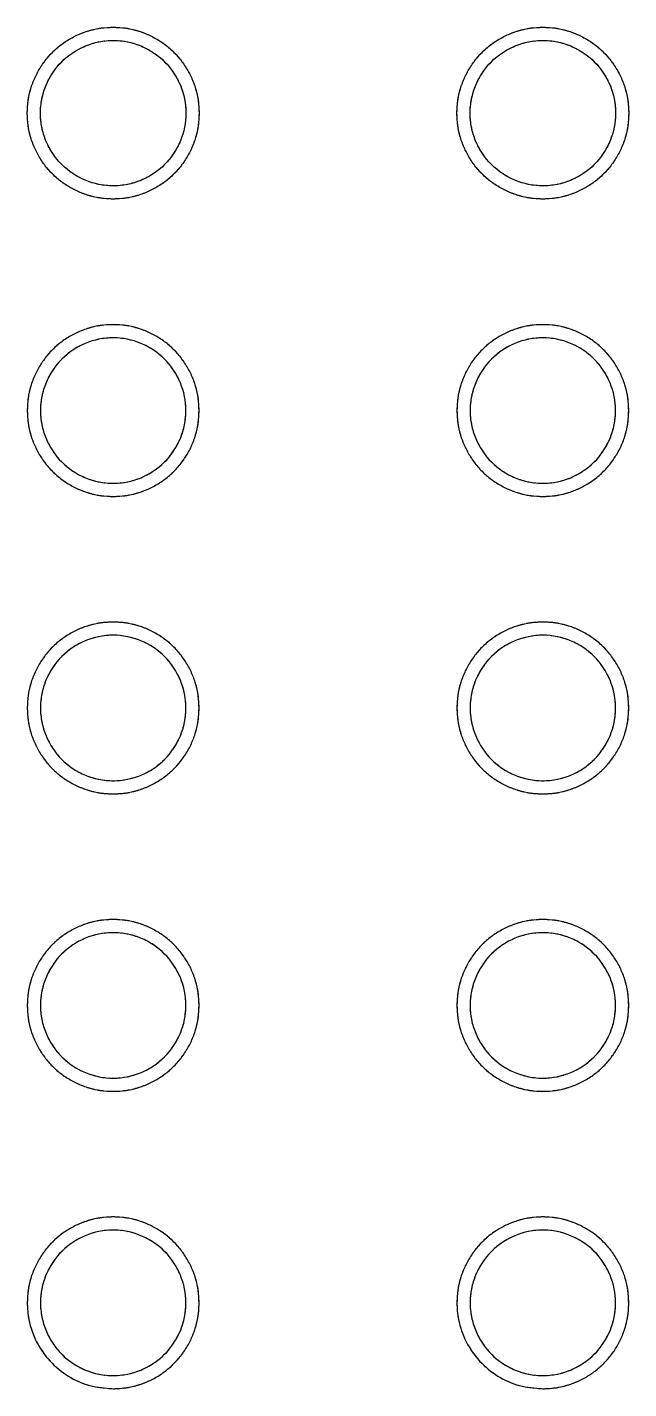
# Model space of a CAD drawing. Header units: millimetres. Extents: x 18456 to 179493, y -203649 to 469211.
# Drawn here: x 116541.9 to 116632.9, y 124241 to 124447 of the extents above; entities that cross this region are included whole.
import ezdxf

# ---------------------------------------------------------------- set-up
doc = ezdxf.new("R2010")
doc.units = ezdxf.units.MM
doc.linetypes.add('X-평면도(기본형)$0$HIDDENX2', pattern=[0.75, 0.5, -0.25])
doc.layers.add('X-평면도(기본형)$0$FUR', color=6, linetype='Continuous', true_color=0xff00ff)
doc.layers.add('X-평면도(기본형)$0$KITC', color=6, linetype='Continuous', true_color=0xff00ff)

# ---------------------------------------------------------------- blocks, each defined once
blk = doc.blocks.new('X-평면도(기본형)$0$SB1703 1500')
at = {"layer": 'X-평면도(기본형)$0$FUR', "color": 8, "linetype": 'X-평면도(기본형)$0$HIDDENX2', "ltscale": 2, "true_color": 0x808080}
for points, knots in [([(569.7, 458), (569.07, 457.98), (567.83, 457.93), (566.02, 457.51), (564.28, 456.87), (562.65, 455.98), (561.16, 454.87), (559.84, 453.54), (558.72, 452.05), (557.83, 450.42), (557.19, 448.68), (556.77, 446.87), (556.72, 445.63), (556.7, 445)], [0, 0, 0, 0, 0.091498, 0.182197, 0.272574, 0.363061, 0.454106, 0.545887, 0.636932, 0.727416, 0.817791, 0.908492, 1, 1, 1, 1]), ([(582.7, 445), (582.67, 445.63), (582.62, 446.87), (582.21, 448.68), (581.56, 450.42), (580.67, 452.05), (579.56, 453.54), (578.24, 454.87), (576.74, 455.98), (575.11, 456.87), (573.38, 457.51), (571.56, 457.93), (570.32, 457.98), (569.7, 458)], [0, 0, 0, 0, 0.091518, 0.182224, 0.272599, 0.36308, 0.454119, 0.545896, 0.636936, 0.727419, 0.817793, 0.908495, 1, 1, 1, 1]), ([(634.7, 458), (634.07, 457.98), (632.83, 457.93), (631.02, 457.51), (629.28, 456.87), (627.65, 455.98), (626.16, 454.87), (624.84, 453.54), (623.72, 452.05), (622.83, 450.42), (622.19, 448.68), (621.77, 446.87), (621.72, 445.63), (621.7, 445)], [0, 0, 0, 0, 0.091502, 0.182206, 0.272587, 0.363077, 0.454126, 0.545909, 0.636953, 0.727435, 0.817805, 0.9085, 1, 1, 1, 1]), ([(647.7, 445), (647.67, 445.63), (647.62, 446.87), (647.21, 448.68), (646.56, 450.42), (645.67, 452.05), (644.56, 453.54), (643.24, 454.87), (641.74, 455.98), (640.11, 456.87), (638.38, 457.51), (636.56, 457.93), (635.32, 457.98), (634.7, 458)], [0, 0, 0, 0, 0.091516, 0.182217, 0.272587, 0.363063, 0.454096, 0.545867, 0.636906, 0.72739, 0.81777, 0.908481, 1, 1, 1, 1]), ([(580.7, 445), (580.7, 445.72), (580.55, 447.17), (580.13, 448.55), (579.31, 450.54), (578.49, 451.77), (576.47, 453.79), (575.22, 454.62), (572.59, 455.71), (571.13, 456.01), (568.27, 456.01), (566.8, 455.71), (564.17, 454.62), (562.93, 453.79), (560.91, 451.77), (560.08, 450.53), (558.99, 447.89), (558.69, 446.44), (558.7, 445)], [0, 0, 0, 0, 0.0625, 0.125, 0.125, 0.25, 0.25, 0.375, 0.375, 0.5, 0.5, 0.625, 0.625, 0.75, 0.75, 0.875, 0.875, 1, 1, 1, 1]), ([(645.7, 445), (645.7, 445.72), (645.55, 447.17), (645.13, 448.55), (644.31, 450.54), (643.49, 451.77), (641.47, 453.79), (640.22, 454.62), (637.59, 455.71), (636.13, 456.01), (633.27, 456.01), (631.8, 455.71), (629.17, 454.62), (627.93, 453.79), (625.91, 451.77), (625.08, 450.53), (623.99, 447.89), (623.69, 446.44), (623.7, 445)], [0, 0, 0, 0, 0.0625, 0.125, 0.125, 0.25, 0.25, 0.375, 0.375, 0.5, 0.5, 0.625, 0.625, 0.75, 0.75, 0.875, 0.875, 1, 1, 1, 1]), ([(556.7, 445), (556.72, 444.38), (556.77, 443.14), (557.19, 441.32), (557.83, 439.58), (558.72, 437.96), (559.84, 436.46), (561.16, 435.14), (562.65, 434.03), (564.28, 433.14), (566.02, 432.49), (567.83, 432.08), (569.07, 432.03), (569.69, 432)], [0, 0, 0, 0, 0.091517, 0.182222, 0.272595, 0.363076, 0.454114, 0.545889, 0.636929, 0.727412, 0.817788, 0.908492, 1, 1, 1, 1]), ([(558.7, 445), (558.7, 443.56), (558.98, 442.13), (560.08, 439.47), (560.91, 438.24), (562.93, 436.21), (564.17, 435.38), (566.81, 434.29), (568.27, 434), (571.13, 434), (572.59, 434.29), (575.23, 435.39), (576.46, 436.21), (578.49, 438.24), (579.31, 439.47), (580.14, 441.47), (580.55, 442.84), (580.7, 444.28), (580.7, 445)], [0, 0, 0, 0, 0.125, 0.125, 0.25, 0.25, 0.375, 0.375, 0.5, 0.5, 0.625, 0.625, 0.75, 0.75, 0.875, 0.875, 0.9375, 1, 1, 1, 1]), ([(569.7, 432), (570.32, 432.03), (571.56, 432.08), (573.38, 432.49), (575.11, 433.14), (576.74, 434.03), (578.24, 435.14), (579.56, 436.46), (580.67, 437.96), (581.56, 439.59), (582.21, 441.32), (582.62, 443.14), (582.67, 444.38), (582.7, 445)], [0, 0, 0, 0, 0.091504, 0.182205, 0.272581, 0.363065, 0.454106, 0.54588, 0.636921, 0.727404, 0.81778, 0.908485, 1, 1, 1, 1]), ([(621.7, 445), (621.72, 444.38), (621.77, 443.14), (622.19, 441.32), (622.83, 439.58), (623.72, 437.95), (624.84, 436.46), (626.16, 435.14), (627.65, 434.02), (629.28, 433.14), (631.02, 432.49), (632.83, 432.08), (634.07, 432.03), (634.7, 432)], [0, 0, 0, 0, 0.091511, 0.182209, 0.272578, 0.363054, 0.454089, 0.545862, 0.636903, 0.727389, 0.81777, 0.908482, 1, 1, 1, 1]), ([(623.7, 445), (623.7, 443.56), (623.98, 442.13), (625.08, 439.47), (625.91, 438.24), (627.93, 436.21), (629.17, 435.38), (631.81, 434.29), (633.27, 434), (636.13, 434), (637.59, 434.29), (640.23, 435.39), (641.46, 436.21), (643.49, 438.24), (644.31, 439.47), (645.14, 441.47), (645.55, 442.84), (645.7, 444.28), (645.7, 445)], [0, 0, 0, 0, 0.125, 0.125, 0.25, 0.25, 0.375, 0.375, 0.5, 0.5, 0.625, 0.625, 0.75, 0.75, 0.875, 0.875, 0.9375, 1, 1, 1, 1]), ([(634.7, 432), (635.32, 432.03), (636.56, 432.08), (638.38, 432.49), (640.11, 433.14), (641.74, 434.03), (643.24, 435.14), (644.56, 436.46), (645.67, 437.96), (646.56, 439.59), (647.21, 441.32), (647.62, 443.14), (647.67, 444.38), (647.7, 445)], [0, 0, 0, 0, 0.091505, 0.182211, 0.272593, 0.363084, 0.454132, 0.545915, 0.636957, 0.727438, 0.817807, 0.9085, 1, 1, 1, 1]), ([(556.7, 400), (556.72, 400.63), (556.77, 401.87), (557.19, 403.68), (557.83, 405.42), (558.72, 407.05), (559.83, 408.54), (561.16, 409.86), (562.65, 410.98), (564.28, 411.87), (566.02, 412.51), (567.83, 412.93), (569.07, 412.98), (569.7, 413)], [0, 0, 0, 0, 0.091451, 0.182105, 0.272443, 0.362901, 0.45393, 0.545712, 0.636773, 0.727285, 0.817697, 0.908442, 1, 1, 1, 1]), ([(569.7, 413), (570.32, 412.98), (571.56, 412.93), (573.38, 412.51), (575.12, 411.87), (576.74, 410.98), (578.24, 409.86), (579.56, 408.54), (580.68, 407.05), (581.56, 405.42), (582.21, 403.68), (582.62, 401.87), (582.67, 400.63), (582.7, 400)], [0, 0, 0, 0, 0.091562, 0.182312, 0.272728, 0.363244, 0.454308, 0.546094, 0.637123, 0.727579, 0.817912, 0.908559, 1, 1, 1, 1]), ([(621.7, 400), (621.72, 400.63), (621.77, 401.87), (622.19, 403.69), (622.83, 405.42), (623.72, 407.05), (624.84, 408.55), (626.16, 409.87), (627.65, 410.98), (629.28, 411.87), (631.02, 412.51), (632.83, 412.93), (634.07, 412.98), (634.7, 413)], [0, 0, 0, 0, 0.091526, 0.182238, 0.272618, 0.363104, 0.454146, 0.545923, 0.636962, 0.727442, 0.817813, 0.908507, 1, 1, 1, 1]), ([(634.7, 413), (635.32, 412.98), (636.56, 412.93), (638.38, 412.51), (640.11, 411.87), (641.74, 410.98), (643.23, 409.87), (644.56, 408.55), (645.67, 407.05), (646.56, 405.42), (647.21, 403.69), (647.62, 401.87), (647.67, 400.63), (647.7, 400)], [0, 0, 0, 0, 0.091494, 0.182188, 0.272557, 0.363035, 0.454071, 0.545844, 0.636885, 0.727371, 0.817753, 0.908468, 1, 1, 1, 1]), ([(558.7, 400), (558.7, 401.44), (558.98, 402.89), (560.09, 405.55), (560.9, 406.76), (562.93, 408.8), (564.16, 409.62), (566.83, 410.72), (568.26, 411), (571.13, 411), (572.58, 410.72), (575.24, 409.61), (576.46, 408.8), (578.49, 406.77), (579.31, 405.54), (580.13, 403.55), (580.55, 402.17), (580.7, 400.72), (580.7, 400)], [0, 0, 0, 0, 0.125, 0.125, 0.25, 0.25, 0.375, 0.375, 0.5, 0.5, 0.625, 0.625, 0.75, 0.75, 0.875, 0.875, 0.9375, 1, 1, 1, 1]), ([(623.7, 400), (623.7, 401.44), (623.98, 402.89), (625.09, 405.55), (625.9, 406.76), (627.93, 408.8), (629.16, 409.62), (631.83, 410.72), (633.26, 411), (636.13, 411), (637.58, 410.72), (640.24, 409.61), (641.46, 408.8), (643.49, 406.77), (644.31, 405.54), (645.13, 403.55), (645.55, 402.17), (645.7, 400.72), (645.7, 400)], [0, 0, 0, 0, 0.125, 0.125, 0.25, 0.25, 0.375, 0.375, 0.5, 0.5, 0.625, 0.625, 0.75, 0.75, 0.875, 0.875, 0.9375, 1, 1, 1, 1]), ([(569.7, 387), (569.07, 387.03), (567.83, 387.08), (566.02, 387.49), (564.28, 388.14), (562.65, 389.03), (561.16, 390.14), (559.84, 391.46), (558.72, 392.96), (557.83, 394.59), (557.19, 396.32), (556.77, 398.14), (556.72, 399.38), (556.7, 400)], [0, 0, 0, 0, 0.091557, 0.182303, 0.272715, 0.363228, 0.454288, 0.54607, 0.637099, 0.727557, 0.817895, 0.90855, 1, 1, 1, 1]), ([(580.7, 400), (580.7, 399.28), (580.56, 397.85), (580.13, 396.45), (579.3, 394.45), (578.49, 393.24), (576.46, 391.21), (575.23, 390.39), (572.57, 389.29), (571.14, 389), (568.26, 389), (566.81, 389.29), (564.15, 390.4), (562.94, 391.21), (560.9, 393.24), (560.08, 394.47), (558.98, 397.13), (558.7, 398.56), (558.7, 400)], [0, 0, 0, 0, 0.0625, 0.125, 0.125, 0.25, 0.25, 0.375, 0.375, 0.5, 0.5, 0.625, 0.625, 0.75, 0.75, 0.875, 0.875, 1, 1, 1, 1]), ([(582.7, 400), (582.67, 399.38), (582.62, 398.14), (582.21, 396.32), (581.56, 394.59), (580.67, 392.96), (579.56, 391.46), (578.24, 390.14), (576.74, 389.03), (575.11, 388.14), (573.38, 387.49), (571.56, 387.08), (570.32, 387.03), (569.7, 387)], [0, 0, 0, 0, 0.09144, 0.182088, 0.272421, 0.362877, 0.453906, 0.545691, 0.636756, 0.727272, 0.817688, 0.908438, 1, 1, 1, 1]), ([(634.7, 387), (634.07, 387.03), (632.83, 387.08), (631.02, 387.49), (629.28, 388.14), (627.65, 389.02), (626.16, 390.14), (624.84, 391.46), (623.72, 392.95), (622.83, 394.58), (622.19, 396.32), (621.77, 398.14), (621.72, 399.38), (621.7, 400)], [0, 0, 0, 0, 0.091493, 0.182187, 0.272558, 0.363038, 0.454077, 0.545853, 0.636896, 0.727382, 0.817762, 0.908474, 1, 1, 1, 1]), ([(645.7, 400), (645.7, 399.28), (645.56, 397.85), (645.13, 396.45), (644.3, 394.46), (643.49, 393.24), (641.46, 391.21), (640.23, 390.39), (637.57, 389.29), (636.14, 389), (633.26, 389), (631.81, 389.29), (629.15, 390.4), (627.94, 391.21), (625.9, 393.24), (625.08, 394.47), (623.98, 397.13), (623.7, 398.56), (623.7, 400)], [0, 0, 0, 0, 0.0625, 0.125, 0.125, 0.25, 0.25, 0.375, 0.375, 0.5, 0.5, 0.625, 0.625, 0.75, 0.75, 0.875, 0.875, 1, 1, 1, 1]), ([(647.7, 400), (647.67, 399.38), (647.62, 398.14), (647.21, 396.32), (646.56, 394.58), (645.67, 392.95), (644.55, 391.46), (643.23, 390.14), (641.74, 389.02), (640.11, 388.14), (638.38, 387.49), (636.56, 387.08), (635.32, 387.03), (634.7, 387)], [0, 0, 0, 0, 0.091532, 0.182247, 0.272629, 0.363115, 0.454156, 0.545929, 0.636965, 0.727443, 0.817812, 0.908506, 1, 1, 1, 1]), ([(556.7, 355.01), (556.72, 355.63), (556.77, 356.87), (557.19, 358.69), (557.83, 360.42), (558.72, 362.05), (559.84, 363.54), (561.16, 364.87), (562.65, 365.98), (564.28, 366.87), (566.02, 367.51), (567.83, 367.93), (569.07, 367.98), (569.69, 368)], [0, 0, 0, 0, 0.091517, 0.182222, 0.272595, 0.363076, 0.454114, 0.545889, 0.636929, 0.727412, 0.817788, 0.908492, 1, 1, 1, 1]), ([(569.7, 368), (570.32, 367.98), (571.56, 367.93), (573.38, 367.51), (575.11, 366.87), (576.74, 365.98), (578.24, 364.87), (579.56, 363.54), (580.67, 362.05), (581.56, 360.42), (582.21, 358.69), (582.62, 356.87), (582.67, 355.63), (582.7, 355)], [0, 0, 0, 0, 0.091504, 0.182205, 0.272581, 0.363065, 0.454106, 0.54588, 0.636921, 0.727404, 0.81778, 0.908485, 1, 1, 1, 1]), ([(621.7, 355.01), (621.72, 355.63), (621.77, 356.87), (622.19, 358.69), (622.83, 360.42), (623.72, 362.05), (624.84, 363.55), (626.16, 364.87), (627.65, 365.98), (629.28, 366.87), (631.02, 367.51), (632.83, 367.93), (634.07, 367.98), (634.7, 368)], [0, 0, 0, 0, 0.091511, 0.182209, 0.272578, 0.363054, 0.454089, 0.545862, 0.636903, 0.727389, 0.81777, 0.908482, 1, 1, 1, 1]), ([(634.7, 368), (635.32, 367.98), (636.56, 367.93), (638.38, 367.51), (640.11, 366.87), (641.74, 365.98), (643.24, 364.87), (644.56, 363.54), (645.67, 362.05), (646.56, 360.42), (647.21, 358.68), (647.62, 356.87), (647.67, 355.63), (647.7, 355)], [0, 0, 0, 0, 0.091505, 0.182211, 0.272593, 0.363084, 0.454132, 0.545915, 0.636957, 0.727438, 0.817807, 0.9085, 1, 1, 1, 1]), ([(558.7, 355.01), (558.7, 356.44), (558.98, 357.87), (560.08, 360.54), (560.91, 361.77), (562.93, 363.8), (564.17, 364.62), (566.81, 365.71), (568.27, 366.01), (571.13, 366.01), (572.59, 365.71), (575.23, 364.62), (576.46, 363.8), (578.49, 361.77), (579.31, 360.54), (580.14, 358.54), (580.55, 357.16), (580.7, 355.72), (580.7, 355)], [0, 0, 0, 0, 0.125, 0.125, 0.25, 0.25, 0.375, 0.375, 0.5, 0.5, 0.625, 0.625, 0.75, 0.75, 0.875, 0.875, 0.9375, 1, 1, 1, 1]), ([(623.7, 355.01), (623.7, 356.44), (623.98, 357.87), (625.08, 360.54), (625.91, 361.77), (627.93, 363.8), (629.17, 364.62), (631.81, 365.71), (633.27, 366.01), (636.13, 366.01), (637.59, 365.71), (640.23, 364.62), (641.46, 363.8), (643.49, 361.77), (644.31, 360.54), (645.14, 358.54), (645.55, 357.16), (645.7, 355.72), (645.7, 355)], [0, 0, 0, 0, 0.125, 0.125, 0.25, 0.25, 0.375, 0.375, 0.5, 0.5, 0.625, 0.625, 0.75, 0.75, 0.875, 0.875, 0.9375, 1, 1, 1, 1]), ([(569.7, 342), (569.07, 342.03), (567.83, 342.08), (566.02, 342.49), (564.28, 343.14), (562.65, 344.03), (561.16, 345.14), (559.84, 346.46), (558.72, 347.96), (557.83, 349.59), (557.19, 351.32), (556.77, 353.14), (556.72, 354.38), (556.7, 355)], [0, 0, 0, 0, 0.091498, 0.182197, 0.272574, 0.363061, 0.454106, 0.545887, 0.636932, 0.727416, 0.817791, 0.908492, 1, 1, 1, 1]), ([(580.7, 355), (580.7, 354.28), (580.55, 352.83), (580.13, 351.46), (579.31, 349.47), (578.49, 348.23), (576.47, 346.21), (575.22, 345.38), (572.59, 344.29), (571.13, 344), (568.27, 344), (566.8, 344.29), (564.17, 345.39), (562.93, 346.21), (560.91, 348.23), (560.08, 349.47), (558.99, 352.11), (558.69, 353.57), (558.7, 355.01)], [0, 0, 0, 0, 0.0625, 0.125, 0.125, 0.25, 0.25, 0.375, 0.375, 0.5, 0.5, 0.625, 0.625, 0.75, 0.75, 0.875, 0.875, 1, 1, 1, 1]), ([(582.7, 355), (582.67, 354.38), (582.62, 353.14), (582.21, 351.32), (581.56, 349.59), (580.67, 347.96), (579.56, 346.46), (578.24, 345.14), (576.74, 344.03), (575.11, 343.14), (573.38, 342.49), (571.56, 342.08), (570.32, 342.03), (569.7, 342)], [0, 0, 0, 0, 0.091518, 0.182224, 0.272599, 0.36308, 0.454119, 0.545896, 0.636936, 0.727419, 0.817793, 0.908495, 1, 1, 1, 1]), ([(634.7, 342), (634.07, 342.03), (632.83, 342.08), (631.02, 342.49), (629.28, 343.14), (627.65, 344.03), (626.16, 345.14), (624.84, 346.46), (623.72, 347.96), (622.83, 349.59), (622.19, 351.32), (621.77, 353.14), (621.72, 354.38), (621.7, 355)], [0, 0, 0, 0, 0.091502, 0.182206, 0.272587, 0.363077, 0.454126, 0.545909, 0.636953, 0.727435, 0.817805, 0.9085, 1, 1, 1, 1]), ([(645.7, 355), (645.7, 354.28), (645.55, 352.83), (645.13, 351.46), (644.31, 349.47), (643.49, 348.23), (641.47, 346.21), (640.22, 345.38), (637.59, 344.29), (636.13, 344), (633.27, 344), (631.8, 344.29), (629.17, 345.39), (627.93, 346.21), (625.91, 348.23), (625.08, 349.47), (623.99, 352.11), (623.69, 353.57), (623.7, 355.01)], [0, 0, 0, 0, 0.0625, 0.125, 0.125, 0.25, 0.25, 0.375, 0.375, 0.5, 0.5, 0.625, 0.625, 0.75, 0.75, 0.875, 0.875, 1, 1, 1, 1]), ([(647.7, 355), (647.67, 354.38), (647.62, 353.14), (647.21, 351.32), (646.56, 349.59), (645.67, 347.96), (644.56, 346.46), (643.24, 345.14), (641.74, 344.03), (640.11, 343.14), (638.38, 342.49), (636.56, 342.08), (635.32, 342.03), (634.7, 342)], [0, 0, 0, 0, 0.091516, 0.182217, 0.272587, 0.363063, 0.454096, 0.545867, 0.636906, 0.72739, 0.81777, 0.908481, 1, 1, 1, 1]), ([(556.7, 310), (556.72, 310.63), (556.77, 311.87), (557.19, 313.68), (557.83, 315.42), (558.72, 317.05), (559.84, 318.54), (561.16, 319.87), (562.65, 320.98), (564.28, 321.87), (566.02, 322.51), (567.83, 322.93), (569.07, 322.98), (569.7, 323)], [0, 0, 0, 0, 0.091524, 0.182233, 0.272609, 0.363089, 0.454127, 0.5459, 0.636938, 0.727418, 0.817791, 0.908493, 1, 1, 1, 1]), ([(569.7, 323), (570.32, 322.98), (571.56, 322.93), (573.38, 322.51), (575.11, 321.87), (576.74, 320.98), (578.24, 319.87), (579.56, 318.54), (580.67, 317.05), (581.56, 315.42), (582.21, 313.69), (582.62, 311.87), (582.67, 310.63), (582.7, 310)], [0, 0, 0, 0, 0.091491, 0.182185, 0.272558, 0.363043, 0.454089, 0.545871, 0.636919, 0.727407, 0.817785, 0.90849, 1, 1, 1, 1]), ([(621.7, 310), (621.72, 310.63), (621.77, 311.87), (622.19, 313.68), (622.83, 315.42), (623.72, 317.05), (624.84, 318.54), (626.16, 319.87), (627.65, 320.98), (629.28, 321.87), (631.02, 322.51), (632.83, 322.93), (634.07, 322.98), (634.7, 323)], [0, 0, 0, 0, 0.091522, 0.182228, 0.272599, 0.363075, 0.454107, 0.545876, 0.636911, 0.727393, 0.817771, 0.908481, 1, 1, 1, 1]), ([(634.7, 323), (635.32, 322.98), (636.56, 322.93), (638.38, 322.51), (640.11, 321.87), (641.74, 320.98), (643.24, 319.87), (644.56, 318.54), (645.67, 317.05), (646.56, 315.42), (647.21, 313.68), (647.62, 311.87), (647.67, 310.63), (647.7, 310)], [0, 0, 0, 0, 0.091499, 0.1822, 0.272579, 0.363068, 0.454117, 0.5459, 0.636946, 0.72743, 0.817802, 0.908499, 1, 1, 1, 1]), ([(558.7, 310), (558.7, 311.44), (558.98, 312.89), (560.09, 315.55), (560.9, 316.76), (562.93, 318.8), (564.16, 319.62), (566.83, 320.72), (568.26, 321), (571.13, 321), (572.58, 320.72), (575.24, 319.61), (576.46, 318.8), (578.49, 316.77), (579.31, 315.54), (580.13, 313.55), (580.55, 312.17), (580.7, 310.72), (580.7, 310)], [0, 0, 0, 0, 0.125, 0.125, 0.25, 0.25, 0.375, 0.375, 0.5, 0.5, 0.625, 0.625, 0.75, 0.75, 0.875, 0.875, 0.9375, 1, 1, 1, 1]), ([(623.7, 310), (623.7, 311.44), (623.98, 312.89), (625.09, 315.55), (625.9, 316.76), (627.93, 318.8), (629.16, 319.62), (631.83, 320.72), (633.26, 321), (636.13, 321), (637.58, 320.72), (640.24, 319.61), (641.46, 318.8), (643.49, 316.77), (644.31, 315.54), (645.13, 313.55), (645.55, 312.17), (645.7, 310.72), (645.7, 310)], [0, 0, 0, 0, 0.125, 0.125, 0.25, 0.25, 0.375, 0.375, 0.5, 0.5, 0.625, 0.625, 0.75, 0.75, 0.875, 0.875, 0.9375, 1, 1, 1, 1]), ([(569.7, 297), (569.07, 297.03), (567.83, 297.08), (566.02, 297.49), (564.28, 298.14), (562.65, 299.02), (561.16, 300.14), (559.84, 301.46), (558.72, 302.95), (557.83, 304.58), (557.19, 306.32), (556.77, 308.14), (556.72, 309.38), (556.7, 310)], [0, 0, 0, 0, 0.091493, 0.182189, 0.272564, 0.363051, 0.454097, 0.545879, 0.636927, 0.727415, 0.817792, 0.908494, 1, 1, 1, 1]), ([(580.7, 310), (580.7, 309.28), (580.56, 307.85), (580.13, 306.45), (579.3, 304.46), (578.49, 303.24), (576.46, 301.21), (575.23, 300.39), (572.57, 299.29), (571.14, 299), (568.26, 299), (566.81, 299.29), (564.15, 300.4), (562.94, 301.21), (560.9, 303.24), (560.08, 304.47), (558.98, 307.13), (558.7, 308.56), (558.7, 310)], [0, 0, 0, 0, 0.0625, 0.125, 0.125, 0.25, 0.25, 0.375, 0.375, 0.5, 0.5, 0.625, 0.625, 0.75, 0.75, 0.875, 0.875, 1, 1, 1, 1]), ([(582.7, 310), (582.67, 309.38), (582.62, 308.14), (582.21, 306.32), (581.56, 304.59), (580.67, 302.96), (579.56, 301.46), (578.24, 300.14), (576.74, 299.03), (575.11, 298.14), (573.38, 297.49), (571.56, 297.08), (570.32, 297.03), (569.7, 297)], [0, 0, 0, 0, 0.091531, 0.182244, 0.272621, 0.363101, 0.454136, 0.545904, 0.636936, 0.727413, 0.817785, 0.908489, 1, 1, 1, 1]), ([(634.7, 297), (634.07, 297.03), (632.83, 297.08), (631.02, 297.49), (629.28, 298.14), (627.65, 299.02), (626.16, 300.14), (624.84, 301.46), (623.72, 302.95), (622.83, 304.58), (622.19, 306.32), (621.77, 308.14), (621.72, 309.38), (621.7, 310)], [0, 0, 0, 0, 0.091492, 0.182188, 0.272565, 0.363055, 0.454105, 0.545893, 0.636943, 0.727431, 0.817805, 0.908502, 1, 1, 1, 1]), ([(645.7, 310), (645.7, 309.28), (645.56, 307.85), (645.13, 306.45), (644.3, 304.46), (643.49, 303.24), (641.46, 301.21), (640.23, 300.39), (637.57, 299.29), (636.14, 299), (633.26, 299), (631.81, 299.29), (629.15, 300.4), (627.94, 301.21), (625.9, 303.24), (625.08, 304.47), (623.98, 307.13), (623.7, 308.56), (623.7, 310)], [0, 0, 0, 0, 0.0625, 0.125, 0.125, 0.25, 0.25, 0.375, 0.375, 0.5, 0.5, 0.625, 0.625, 0.75, 0.75, 0.875, 0.875, 1, 1, 1, 1]), ([(647.7, 310), (647.67, 309.38), (647.62, 308.14), (647.21, 306.32), (646.56, 304.59), (645.67, 302.96), (644.56, 301.46), (643.24, 300.14), (641.74, 299.03), (640.11, 298.14), (638.38, 297.49), (636.56, 297.08), (635.32, 297.03), (634.7, 297)], [0, 0, 0, 0, 0.091523, 0.182231, 0.272604, 0.363082, 0.454116, 0.545885, 0.63692, 0.727401, 0.817777, 0.908484, 1, 1, 1, 1]), ([(556.7, 265.01), (556.72, 265.63), (556.77, 266.87), (557.19, 268.69), (557.83, 270.42), (558.72, 272.05), (559.84, 273.54), (561.16, 274.87), (562.65, 275.98), (564.28, 276.87), (566.02, 277.51), (567.83, 277.93), (569.07, 277.98), (569.7, 278)], [0, 0, 0, 0, 0.091497, 0.182185, 0.272544, 0.363012, 0.454042, 0.545815, 0.636858, 0.727348, 0.817737, 0.908462, 1, 1, 1, 1]), ([(569.7, 278), (570.32, 277.98), (571.56, 277.93), (573.38, 277.51), (575.11, 276.87), (576.74, 275.98), (578.24, 274.86), (579.56, 273.54), (580.67, 272.05), (581.56, 270.42), (582.21, 268.68), (582.62, 266.87), (582.67, 265.63), (582.7, 265)], [0, 0, 0, 0, 0.091513, 0.182227, 0.272619, 0.363121, 0.45418, 0.545971, 0.637017, 0.727495, 0.817855, 0.90853, 1, 1, 1, 1]), ([(621.7, 265), (621.72, 265.63), (621.77, 266.87), (622.19, 268.69), (622.83, 270.42), (623.72, 272.05), (624.84, 273.54), (626.16, 274.87), (627.65, 275.98), (629.28, 276.87), (631.02, 277.51), (632.83, 277.93), (634.07, 277.98), (634.7, 278)], [0, 0, 0, 0, 0.091546, 0.182269, 0.272653, 0.363135, 0.454169, 0.545933, 0.63696, 0.72743, 0.817796, 0.908494, 1, 1, 1, 1]), ([(634.7, 278), (635.32, 277.98), (636.56, 277.93), (638.38, 277.51), (640.11, 276.87), (641.74, 275.98), (643.23, 274.87), (644.56, 273.54), (645.67, 272.05), (646.56, 270.42), (647.21, 268.69), (647.62, 266.87), (647.67, 265.63), (647.7, 265)], [0, 0, 0, 0, 0.091476, 0.18216, 0.272526, 0.363008, 0.454052, 0.545837, 0.636889, 0.727384, 0.817769, 0.908481, 1, 1, 1, 1]), ([(558.7, 265.01), (558.7, 266.44), (558.98, 267.87), (560.08, 270.54), (560.91, 271.77), (562.93, 273.8), (564.17, 274.62), (566.81, 275.71), (568.27, 276.01), (571.13, 276.01), (572.59, 275.71), (575.23, 274.62), (576.46, 273.79), (578.49, 271.77), (579.31, 270.54), (580.14, 268.54), (580.55, 267.16), (580.7, 265.72), (580.7, 265)], [0, 0, 0, 0, 0.125, 0.125, 0.25, 0.25, 0.375, 0.375, 0.5, 0.5, 0.625, 0.625, 0.75, 0.75, 0.875, 0.875, 0.9375, 1, 1, 1, 1]), ([(623.7, 265.01), (623.7, 266.44), (623.98, 267.87), (625.08, 270.54), (625.91, 271.77), (627.93, 273.8), (629.17, 274.62), (631.81, 275.71), (633.27, 276.01), (636.13, 276.01), (637.59, 275.71), (640.23, 274.62), (641.46, 273.8), (643.49, 271.77), (644.31, 270.54), (645.14, 268.54), (645.55, 267.16), (645.7, 265.72), (645.7, 265)], [0, 0, 0, 0, 0.125, 0.125, 0.25, 0.25, 0.375, 0.375, 0.5, 0.5, 0.625, 0.625, 0.75, 0.75, 0.875, 0.875, 0.9375, 1, 1, 1, 1]), ([(569.7, 252), (569.08, 252.03), (567.87, 252.08), (566.1, 252.47), (564.42, 253.08), (562.85, 253.9), (561.42, 254.93), (560.14, 256.14), (559.02, 257.51), (558.1, 259.04), (557.38, 260.7), (556.95, 262.29), (556.73, 263.73), (556.71, 264.58), (556.7, 265)], [0, 0, 0, 0, 0.090035, 0.178293, 0.265381, 0.351769, 0.437831, 0.523891, 0.610271, 0.697346, 0.785584, 0.875592, 0.937797, 1, 1, 1, 1]), ([(580.7, 265), (580.7, 264.28), (580.55, 262.83), (580.13, 261.46), (579.31, 259.47), (578.49, 258.24), (576.47, 256.21), (575.22, 255.38), (572.59, 254.29), (571.13, 254), (568.27, 254), (566.8, 254.29), (564.17, 255.39), (562.93, 256.21), (560.91, 258.23), (560.08, 259.47), (558.99, 262.11), (558.69, 263.57), (558.7, 265.01)], [0, 0, 0, 0, 0.0625, 0.125, 0.125, 0.25, 0.25, 0.375, 0.375, 0.5, 0.5, 0.625, 0.625, 0.75, 0.75, 0.875, 0.875, 1, 1, 1, 1]), ([(582.7, 265), (582.68, 264.58), (582.66, 263.73), (582.35, 261.72), (581.43, 259.04), (579.37, 256.07), (576.58, 253.79), (573.27, 252.29), (570.89, 252.1), (569.7, 252)], [0, 0, 0, 0, 0.062296, 0.124586, 0.299826, 0.474267, 0.650162, 0.824662, 1, 1, 1, 1]), ([(634.7, 252), (634.1, 252.03), (632.91, 252.08), (631.15, 252.46), (629.47, 253.05), (627.89, 253.88), (626.43, 254.92), (625.12, 256.15), (624, 257.55), (623.08, 259.08), (622.38, 260.72), (621.95, 262.29), (621.73, 263.72), (621.71, 264.58), (621.7, 265)], [0, 0, 0, 0, 0.087878, 0.175153, 0.26224, 0.349531, 0.437443, 0.525362, 0.612672, 0.699789, 0.787104, 0.875034, 0.93752, 1, 1, 1, 1]), ([(645.7, 265), (645.7, 264.28), (645.55, 262.83), (645.13, 261.46), (644.31, 259.47), (643.49, 258.24), (641.47, 256.21), (640.22, 255.38), (637.59, 254.29), (636.13, 254), (633.27, 254), (631.8, 254.29), (629.17, 255.39), (627.93, 256.21), (625.91, 258.23), (625.08, 259.47), (623.99, 262.11), (623.69, 263.57), (623.7, 265.01)], [0, 0, 0, 0, 0.0625, 0.125, 0.125, 0.25, 0.25, 0.375, 0.375, 0.5, 0.5, 0.625, 0.625, 0.75, 0.75, 0.875, 0.875, 1, 1, 1, 1]), ([(647.7, 265), (647.68, 264.58), (647.66, 263.73), (647.35, 261.7), (646.43, 259.02), (644.36, 256.06), (641.57, 253.79), (638.27, 252.29), (635.89, 252.1), (634.7, 252)], [0, 0, 0, 0, 0.062719, 0.125435, 0.3006, 0.474909, 0.650603, 0.824887, 1, 1, 1, 1])]:
    blk.add_open_spline(points, degree=3, knots=knots, dxfattribs=at)
at = {"layer": 'X-평면도(기본형)$0$FUR', "color": 8, "true_color": 0x808080}
for points, knots in [([(569.7, 458), (569.07, 457.98), (567.83, 457.93), (566.02, 457.51), (564.28, 456.87), (562.65, 455.98), (561.16, 454.87), (559.84, 453.54), (558.72, 452.05), (557.83, 450.42), (557.19, 448.68), (556.77, 446.87), (556.72, 445.63), (556.7, 445)], [0, 0, 0, 0, 0.091498, 0.182197, 0.272574, 0.363061, 0.454106, 0.545887, 0.636932, 0.727416, 0.817791, 0.908492, 1, 1, 1, 1]), ([(582.7, 445), (582.67, 445.63), (582.62, 446.87), (582.21, 448.68), (581.56, 450.42), (580.67, 452.05), (579.56, 453.54), (578.24, 454.87), (576.74, 455.98), (575.11, 456.87), (573.38, 457.51), (571.56, 457.93), (570.32, 457.98), (569.7, 458)], [0, 0, 0, 0, 0.091518, 0.182224, 0.272599, 0.36308, 0.454119, 0.545896, 0.636936, 0.727419, 0.817793, 0.908495, 1, 1, 1, 1]), ([(634.7, 458), (634.07, 457.98), (632.83, 457.93), (631.02, 457.51), (629.28, 456.87), (627.65, 455.98), (626.16, 454.87), (624.84, 453.54), (623.72, 452.05), (622.83, 450.42), (622.19, 448.68), (621.77, 446.87), (621.72, 445.63), (621.7, 445)], [0, 0, 0, 0, 0.091502, 0.182206, 0.272587, 0.363077, 0.454126, 0.545909, 0.636953, 0.727435, 0.817805, 0.9085, 1, 1, 1, 1]), ([(647.7, 445), (647.67, 445.63), (647.62, 446.87), (647.21, 448.68), (646.56, 450.42), (645.67, 452.05), (644.56, 453.54), (643.24, 454.87), (641.74, 455.98), (640.11, 456.87), (638.38, 457.51), (636.56, 457.93), (635.32, 457.98), (634.7, 458)], [0, 0, 0, 0, 0.091516, 0.182217, 0.272587, 0.363063, 0.454096, 0.545867, 0.636906, 0.72739, 0.81777, 0.908481, 1, 1, 1, 1]), ([(580.7, 445), (580.7, 445.72), (580.55, 447.17), (580.13, 448.55), (579.31, 450.54), (578.49, 451.77), (576.47, 453.79), (575.22, 454.62), (572.59, 455.71), (571.13, 456.01), (568.27, 456.01), (566.8, 455.71), (564.17, 454.62), (562.93, 453.79), (560.91, 451.77), (560.08, 450.53), (558.99, 447.89), (558.69, 446.44), (558.7, 445)], [0, 0, 0, 0, 0.0625, 0.125, 0.125, 0.25, 0.25, 0.375, 0.375, 0.5, 0.5, 0.625, 0.625, 0.75, 0.75, 0.875, 0.875, 1, 1, 1, 1]), ([(645.7, 445), (645.7, 445.72), (645.55, 447.17), (645.13, 448.55), (644.31, 450.54), (643.49, 451.77), (641.47, 453.79), (640.22, 454.62), (637.59, 455.71), (636.13, 456.01), (633.27, 456.01), (631.8, 455.71), (629.17, 454.62), (627.93, 453.79), (625.91, 451.77), (625.08, 450.53), (623.99, 447.89), (623.69, 446.44), (623.7, 445)], [0, 0, 0, 0, 0.0625, 0.125, 0.125, 0.25, 0.25, 0.375, 0.375, 0.5, 0.5, 0.625, 0.625, 0.75, 0.75, 0.875, 0.875, 1, 1, 1, 1]), ([(556.7, 445), (556.72, 444.38), (556.77, 443.14), (557.19, 441.32), (557.83, 439.58), (558.72, 437.96), (559.84, 436.46), (561.16, 435.14), (562.65, 434.03), (564.28, 433.14), (566.02, 432.49), (567.83, 432.08), (569.07, 432.03), (569.69, 432)], [0, 0, 0, 0, 0.091517, 0.182222, 0.272595, 0.363076, 0.454114, 0.545889, 0.636929, 0.727412, 0.817788, 0.908492, 1, 1, 1, 1]), ([(558.7, 445), (558.7, 443.56), (558.98, 442.13), (560.08, 439.47), (560.91, 438.24), (562.93, 436.21), (564.17, 435.38), (566.81, 434.29), (568.27, 434), (571.13, 434), (572.59, 434.29), (575.23, 435.39), (576.46, 436.21), (578.49, 438.24), (579.31, 439.47), (580.14, 441.47), (580.55, 442.84), (580.7, 444.28), (580.7, 445)], [0, 0, 0, 0, 0.125, 0.125, 0.25, 0.25, 0.375, 0.375, 0.5, 0.5, 0.625, 0.625, 0.75, 0.75, 0.875, 0.875, 0.9375, 1, 1, 1, 1]), ([(569.7, 432), (570.32, 432.03), (571.56, 432.08), (573.38, 432.49), (575.11, 433.14), (576.74, 434.03), (578.24, 435.14), (579.56, 436.46), (580.67, 437.96), (581.56, 439.59), (582.21, 441.32), (582.62, 443.14), (582.67, 444.38), (582.7, 445)], [0, 0, 0, 0, 0.091504, 0.182205, 0.272581, 0.363065, 0.454106, 0.54588, 0.636921, 0.727404, 0.81778, 0.908485, 1, 1, 1, 1]), ([(621.7, 445), (621.72, 444.38), (621.77, 443.14), (622.19, 441.32), (622.83, 439.58), (623.72, 437.95), (624.84, 436.46), (626.16, 435.14), (627.65, 434.02), (629.28, 433.14), (631.02, 432.49), (632.83, 432.08), (634.07, 432.03), (634.7, 432)], [0, 0, 0, 0, 0.091511, 0.182209, 0.272578, 0.363054, 0.454089, 0.545862, 0.636903, 0.727389, 0.81777, 0.908482, 1, 1, 1, 1]), ([(623.7, 445), (623.7, 443.56), (623.98, 442.13), (625.08, 439.47), (625.91, 438.24), (627.93, 436.21), (629.17, 435.38), (631.81, 434.29), (633.27, 434), (636.13, 434), (637.59, 434.29), (640.23, 435.39), (641.46, 436.21), (643.49, 438.24), (644.31, 439.47), (645.14, 441.47), (645.55, 442.84), (645.7, 444.28), (645.7, 445)], [0, 0, 0, 0, 0.125, 0.125, 0.25, 0.25, 0.375, 0.375, 0.5, 0.5, 0.625, 0.625, 0.75, 0.75, 0.875, 0.875, 0.9375, 1, 1, 1, 1]), ([(634.7, 432), (635.32, 432.03), (636.56, 432.08), (638.38, 432.49), (640.11, 433.14), (641.74, 434.03), (643.24, 435.14), (644.56, 436.46), (645.67, 437.96), (646.56, 439.59), (647.21, 441.32), (647.62, 443.14), (647.67, 444.38), (647.7, 445)], [0, 0, 0, 0, 0.091505, 0.182211, 0.272593, 0.363084, 0.454132, 0.545915, 0.636957, 0.727438, 0.817807, 0.9085, 1, 1, 1, 1]), ([(556.7, 400), (556.72, 400.63), (556.77, 401.87), (557.19, 403.68), (557.83, 405.42), (558.72, 407.05), (559.83, 408.54), (561.16, 409.86), (562.65, 410.98), (564.28, 411.87), (566.02, 412.51), (567.83, 412.93), (569.07, 412.98), (569.7, 413)], [0, 0, 0, 0, 0.091451, 0.182105, 0.272443, 0.362901, 0.45393, 0.545712, 0.636773, 0.727285, 0.817697, 0.908442, 1, 1, 1, 1]), ([(569.7, 413), (570.32, 412.98), (571.56, 412.93), (573.38, 412.51), (575.12, 411.87), (576.74, 410.98), (578.24, 409.86), (579.56, 408.54), (580.68, 407.05), (581.56, 405.42), (582.21, 403.68), (582.62, 401.87), (582.67, 400.63), (582.7, 400)], [0, 0, 0, 0, 0.091562, 0.182312, 0.272728, 0.363244, 0.454308, 0.546094, 0.637123, 0.727579, 0.817912, 0.908559, 1, 1, 1, 1]), ([(621.7, 400), (621.72, 400.63), (621.77, 401.87), (622.19, 403.69), (622.83, 405.42), (623.72, 407.05), (624.84, 408.55), (626.16, 409.87), (627.65, 410.98), (629.28, 411.87), (631.02, 412.51), (632.83, 412.93), (634.07, 412.98), (634.7, 413)], [0, 0, 0, 0, 0.091526, 0.182238, 0.272618, 0.363104, 0.454146, 0.545923, 0.636962, 0.727442, 0.817813, 0.908507, 1, 1, 1, 1]), ([(634.7, 413), (635.32, 412.98), (636.56, 412.93), (638.38, 412.51), (640.11, 411.87), (641.74, 410.98), (643.23, 409.87), (644.56, 408.55), (645.67, 407.05), (646.56, 405.42), (647.21, 403.69), (647.62, 401.87), (647.67, 400.63), (647.7, 400)], [0, 0, 0, 0, 0.091494, 0.182188, 0.272557, 0.363035, 0.454071, 0.545844, 0.636885, 0.727371, 0.817753, 0.908468, 1, 1, 1, 1]), ([(558.7, 400), (558.7, 401.44), (558.98, 402.89), (560.09, 405.55), (560.9, 406.76), (562.93, 408.8), (564.16, 409.62), (566.83, 410.72), (568.26, 411), (571.13, 411), (572.58, 410.72), (575.24, 409.61), (576.46, 408.8), (578.49, 406.77), (579.31, 405.54), (580.13, 403.55), (580.55, 402.17), (580.7, 400.72), (580.7, 400)], [0, 0, 0, 0, 0.125, 0.125, 0.25, 0.25, 0.375, 0.375, 0.5, 0.5, 0.625, 0.625, 0.75, 0.75, 0.875, 0.875, 0.9375, 1, 1, 1, 1]), ([(623.7, 400), (623.7, 401.44), (623.98, 402.89), (625.09, 405.55), (625.9, 406.76), (627.93, 408.8), (629.16, 409.62), (631.83, 410.72), (633.26, 411), (636.13, 411), (637.58, 410.72), (640.24, 409.61), (641.46, 408.8), (643.49, 406.77), (644.31, 405.54), (645.13, 403.55), (645.55, 402.17), (645.7, 400.72), (645.7, 400)], [0, 0, 0, 0, 0.125, 0.125, 0.25, 0.25, 0.375, 0.375, 0.5, 0.5, 0.625, 0.625, 0.75, 0.75, 0.875, 0.875, 0.9375, 1, 1, 1, 1]), ([(569.7, 387), (569.07, 387.03), (567.83, 387.08), (566.02, 387.49), (564.28, 388.14), (562.65, 389.03), (561.16, 390.14), (559.84, 391.46), (558.72, 392.96), (557.83, 394.59), (557.19, 396.32), (556.77, 398.14), (556.72, 399.38), (556.7, 400)], [0, 0, 0, 0, 0.091557, 0.182303, 0.272715, 0.363228, 0.454288, 0.54607, 0.637099, 0.727557, 0.817895, 0.90855, 1, 1, 1, 1]), ([(580.7, 400), (580.7, 399.28), (580.56, 397.85), (580.13, 396.45), (579.3, 394.45), (578.49, 393.24), (576.46, 391.21), (575.23, 390.39), (572.57, 389.29), (571.14, 389), (568.26, 389), (566.81, 389.29), (564.15, 390.4), (562.94, 391.21), (560.9, 393.24), (560.08, 394.47), (558.98, 397.13), (558.7, 398.56), (558.7, 400)], [0, 0, 0, 0, 0.0625, 0.125, 0.125, 0.25, 0.25, 0.375, 0.375, 0.5, 0.5, 0.625, 0.625, 0.75, 0.75, 0.875, 0.875, 1, 1, 1, 1]), ([(582.7, 400), (582.67, 399.38), (582.62, 398.14), (582.21, 396.32), (581.56, 394.59), (580.67, 392.96), (579.56, 391.46), (578.24, 390.14), (576.74, 389.03), (575.11, 388.14), (573.38, 387.49), (571.56, 387.08), (570.32, 387.03), (569.7, 387)], [0, 0, 0, 0, 0.09144, 0.182088, 0.272421, 0.362877, 0.453906, 0.545691, 0.636756, 0.727272, 0.817688, 0.908438, 1, 1, 1, 1]), ([(634.7, 387), (634.07, 387.03), (632.83, 387.08), (631.02, 387.49), (629.28, 388.14), (627.65, 389.02), (626.16, 390.14), (624.84, 391.46), (623.72, 392.95), (622.83, 394.58), (622.19, 396.32), (621.77, 398.14), (621.72, 399.38), (621.7, 400)], [0, 0, 0, 0, 0.091493, 0.182187, 0.272558, 0.363038, 0.454077, 0.545853, 0.636896, 0.727382, 0.817762, 0.908474, 1, 1, 1, 1]), ([(645.7, 400), (645.7, 399.28), (645.56, 397.85), (645.13, 396.45), (644.3, 394.46), (643.49, 393.24), (641.46, 391.21), (640.23, 390.39), (637.57, 389.29), (636.14, 389), (633.26, 389), (631.81, 389.29), (629.15, 390.4), (627.94, 391.21), (625.9, 393.24), (625.08, 394.47), (623.98, 397.13), (623.7, 398.56), (623.7, 400)], [0, 0, 0, 0, 0.0625, 0.125, 0.125, 0.25, 0.25, 0.375, 0.375, 0.5, 0.5, 0.625, 0.625, 0.75, 0.75, 0.875, 0.875, 1, 1, 1, 1]), ([(647.7, 400), (647.67, 399.38), (647.62, 398.14), (647.21, 396.32), (646.56, 394.58), (645.67, 392.95), (644.55, 391.46), (643.23, 390.14), (641.74, 389.02), (640.11, 388.14), (638.38, 387.49), (636.56, 387.08), (635.32, 387.03), (634.7, 387)], [0, 0, 0, 0, 0.091532, 0.182247, 0.272629, 0.363115, 0.454156, 0.545929, 0.636965, 0.727443, 0.817812, 0.908506, 1, 1, 1, 1]), ([(556.7, 355.01), (556.72, 355.63), (556.77, 356.87), (557.19, 358.69), (557.83, 360.42), (558.72, 362.05), (559.84, 363.54), (561.16, 364.87), (562.65, 365.98), (564.28, 366.87), (566.02, 367.51), (567.83, 367.93), (569.07, 367.98), (569.69, 368)], [0, 0, 0, 0, 0.091517, 0.182222, 0.272595, 0.363076, 0.454114, 0.545889, 0.636929, 0.727412, 0.817788, 0.908492, 1, 1, 1, 1]), ([(569.7, 368), (570.32, 367.98), (571.56, 367.93), (573.38, 367.51), (575.11, 366.87), (576.74, 365.98), (578.24, 364.87), (579.56, 363.54), (580.67, 362.05), (581.56, 360.42), (582.21, 358.69), (582.62, 356.87), (582.67, 355.63), (582.7, 355)], [0, 0, 0, 0, 0.091504, 0.182205, 0.272581, 0.363065, 0.454106, 0.54588, 0.636921, 0.727404, 0.81778, 0.908485, 1, 1, 1, 1]), ([(621.7, 355.01), (621.72, 355.63), (621.77, 356.87), (622.19, 358.69), (622.83, 360.42), (623.72, 362.05), (624.84, 363.55), (626.16, 364.87), (627.65, 365.98), (629.28, 366.87), (631.02, 367.51), (632.83, 367.93), (634.07, 367.98), (634.7, 368)], [0, 0, 0, 0, 0.091511, 0.182209, 0.272578, 0.363054, 0.454089, 0.545862, 0.636903, 0.727389, 0.81777, 0.908482, 1, 1, 1, 1]), ([(634.7, 368), (635.32, 367.98), (636.56, 367.93), (638.38, 367.51), (640.11, 366.87), (641.74, 365.98), (643.24, 364.87), (644.56, 363.54), (645.67, 362.05), (646.56, 360.42), (647.21, 358.68), (647.62, 356.87), (647.67, 355.63), (647.7, 355)], [0, 0, 0, 0, 0.091505, 0.182211, 0.272593, 0.363084, 0.454132, 0.545915, 0.636957, 0.727438, 0.817807, 0.9085, 1, 1, 1, 1]), ([(558.7, 355.01), (558.7, 356.44), (558.98, 357.87), (560.08, 360.54), (560.91, 361.77), (562.93, 363.8), (564.17, 364.62), (566.81, 365.71), (568.27, 366.01), (571.13, 366.01), (572.59, 365.71), (575.23, 364.62), (576.46, 363.8), (578.49, 361.77), (579.31, 360.54), (580.14, 358.54), (580.55, 357.16), (580.7, 355.72), (580.7, 355)], [0, 0, 0, 0, 0.125, 0.125, 0.25, 0.25, 0.375, 0.375, 0.5, 0.5, 0.625, 0.625, 0.75, 0.75, 0.875, 0.875, 0.9375, 1, 1, 1, 1]), ([(623.7, 355.01), (623.7, 356.44), (623.98, 357.87), (625.08, 360.54), (625.91, 361.77), (627.93, 363.8), (629.17, 364.62), (631.81, 365.71), (633.27, 366.01), (636.13, 366.01), (637.59, 365.71), (640.23, 364.62), (641.46, 363.8), (643.49, 361.77), (644.31, 360.54), (645.14, 358.54), (645.55, 357.16), (645.7, 355.72), (645.7, 355)], [0, 0, 0, 0, 0.125, 0.125, 0.25, 0.25, 0.375, 0.375, 0.5, 0.5, 0.625, 0.625, 0.75, 0.75, 0.875, 0.875, 0.9375, 1, 1, 1, 1]), ([(569.7, 342), (569.07, 342.03), (567.83, 342.08), (566.02, 342.49), (564.28, 343.14), (562.65, 344.03), (561.16, 345.14), (559.84, 346.46), (558.72, 347.96), (557.83, 349.59), (557.19, 351.32), (556.77, 353.14), (556.72, 354.38), (556.7, 355)], [0, 0, 0, 0, 0.091498, 0.182197, 0.272574, 0.363061, 0.454106, 0.545887, 0.636932, 0.727416, 0.817791, 0.908492, 1, 1, 1, 1]), ([(580.7, 355), (580.7, 354.28), (580.55, 352.83), (580.13, 351.46), (579.31, 349.47), (578.49, 348.23), (576.47, 346.21), (575.22, 345.38), (572.59, 344.29), (571.13, 344), (568.27, 344), (566.8, 344.29), (564.17, 345.39), (562.93, 346.21), (560.91, 348.23), (560.08, 349.47), (558.99, 352.11), (558.69, 353.57), (558.7, 355.01)], [0, 0, 0, 0, 0.0625, 0.125, 0.125, 0.25, 0.25, 0.375, 0.375, 0.5, 0.5, 0.625, 0.625, 0.75, 0.75, 0.875, 0.875, 1, 1, 1, 1]), ([(582.7, 355), (582.67, 354.38), (582.62, 353.14), (582.21, 351.32), (581.56, 349.59), (580.67, 347.96), (579.56, 346.46), (578.24, 345.14), (576.74, 344.03), (575.11, 343.14), (573.38, 342.49), (571.56, 342.08), (570.32, 342.03), (569.7, 342)], [0, 0, 0, 0, 0.091518, 0.182224, 0.272599, 0.36308, 0.454119, 0.545896, 0.636936, 0.727419, 0.817793, 0.908495, 1, 1, 1, 1]), ([(634.7, 342), (634.07, 342.03), (632.83, 342.08), (631.02, 342.49), (629.28, 343.14), (627.65, 344.03), (626.16, 345.14), (624.84, 346.46), (623.72, 347.96), (622.83, 349.59), (622.19, 351.32), (621.77, 353.14), (621.72, 354.38), (621.7, 355)], [0, 0, 0, 0, 0.091502, 0.182206, 0.272587, 0.363077, 0.454126, 0.545909, 0.636953, 0.727435, 0.817805, 0.9085, 1, 1, 1, 1]), ([(645.7, 355), (645.7, 354.28), (645.55, 352.83), (645.13, 351.46), (644.31, 349.47), (643.49, 348.23), (641.47, 346.21), (640.22, 345.38), (637.59, 344.29), (636.13, 344), (633.27, 344), (631.8, 344.29), (629.17, 345.39), (627.93, 346.21), (625.91, 348.23), (625.08, 349.47), (623.99, 352.11), (623.69, 353.57), (623.7, 355.01)], [0, 0, 0, 0, 0.0625, 0.125, 0.125, 0.25, 0.25, 0.375, 0.375, 0.5, 0.5, 0.625, 0.625, 0.75, 0.75, 0.875, 0.875, 1, 1, 1, 1]), ([(647.7, 355), (647.67, 354.38), (647.62, 353.14), (647.21, 351.32), (646.56, 349.59), (645.67, 347.96), (644.56, 346.46), (643.24, 345.14), (641.74, 344.03), (640.11, 343.14), (638.38, 342.49), (636.56, 342.08), (635.32, 342.03), (634.7, 342)], [0, 0, 0, 0, 0.091516, 0.182217, 0.272587, 0.363063, 0.454096, 0.545867, 0.636906, 0.72739, 0.81777, 0.908481, 1, 1, 1, 1]), ([(556.7, 310), (556.72, 310.63), (556.77, 311.87), (557.19, 313.68), (557.83, 315.42), (558.72, 317.05), (559.84, 318.54), (561.16, 319.87), (562.65, 320.98), (564.28, 321.87), (566.02, 322.51), (567.83, 322.93), (569.07, 322.98), (569.7, 323)], [0, 0, 0, 0, 0.091524, 0.182233, 0.272609, 0.363089, 0.454127, 0.5459, 0.636938, 0.727418, 0.817791, 0.908493, 1, 1, 1, 1]), ([(569.7, 323), (570.32, 322.98), (571.56, 322.93), (573.38, 322.51), (575.11, 321.87), (576.74, 320.98), (578.24, 319.87), (579.56, 318.54), (580.67, 317.05), (581.56, 315.42), (582.21, 313.69), (582.62, 311.87), (582.67, 310.63), (582.7, 310)], [0, 0, 0, 0, 0.091491, 0.182185, 0.272558, 0.363043, 0.454089, 0.545871, 0.636919, 0.727407, 0.817785, 0.90849, 1, 1, 1, 1]), ([(621.7, 310), (621.72, 310.63), (621.77, 311.87), (622.19, 313.68), (622.83, 315.42), (623.72, 317.05), (624.84, 318.54), (626.16, 319.87), (627.65, 320.98), (629.28, 321.87), (631.02, 322.51), (632.83, 322.93), (634.07, 322.98), (634.7, 323)], [0, 0, 0, 0, 0.091522, 0.182228, 0.272599, 0.363075, 0.454107, 0.545876, 0.636911, 0.727393, 0.817771, 0.908481, 1, 1, 1, 1]), ([(634.7, 323), (635.32, 322.98), (636.56, 322.93), (638.38, 322.51), (640.11, 321.87), (641.74, 320.98), (643.24, 319.87), (644.56, 318.54), (645.67, 317.05), (646.56, 315.42), (647.21, 313.68), (647.62, 311.87), (647.67, 310.63), (647.7, 310)], [0, 0, 0, 0, 0.091499, 0.1822, 0.272579, 0.363068, 0.454117, 0.5459, 0.636946, 0.72743, 0.817802, 0.908499, 1, 1, 1, 1]), ([(558.7, 310), (558.7, 311.44), (558.98, 312.89), (560.09, 315.55), (560.9, 316.76), (562.93, 318.8), (564.16, 319.62), (566.83, 320.72), (568.26, 321), (571.13, 321), (572.58, 320.72), (575.24, 319.61), (576.46, 318.8), (578.49, 316.77), (579.31, 315.54), (580.13, 313.55), (580.55, 312.17), (580.7, 310.72), (580.7, 310)], [0, 0, 0, 0, 0.125, 0.125, 0.25, 0.25, 0.375, 0.375, 0.5, 0.5, 0.625, 0.625, 0.75, 0.75, 0.875, 0.875, 0.9375, 1, 1, 1, 1]), ([(623.7, 310), (623.7, 311.44), (623.98, 312.89), (625.09, 315.55), (625.9, 316.76), (627.93, 318.8), (629.16, 319.62), (631.83, 320.72), (633.26, 321), (636.13, 321), (637.58, 320.72), (640.24, 319.61), (641.46, 318.8), (643.49, 316.77), (644.31, 315.54), (645.13, 313.55), (645.55, 312.17), (645.7, 310.72), (645.7, 310)], [0, 0, 0, 0, 0.125, 0.125, 0.25, 0.25, 0.375, 0.375, 0.5, 0.5, 0.625, 0.625, 0.75, 0.75, 0.875, 0.875, 0.9375, 1, 1, 1, 1]), ([(569.7, 297), (569.07, 297.03), (567.83, 297.08), (566.02, 297.49), (564.28, 298.14), (562.65, 299.02), (561.16, 300.14), (559.84, 301.46), (558.72, 302.95), (557.83, 304.58), (557.19, 306.32), (556.77, 308.14), (556.72, 309.38), (556.7, 310)], [0, 0, 0, 0, 0.091493, 0.182189, 0.272564, 0.363051, 0.454097, 0.545879, 0.636927, 0.727415, 0.817792, 0.908494, 1, 1, 1, 1]), ([(580.7, 310), (580.7, 309.28), (580.56, 307.85), (580.13, 306.45), (579.3, 304.46), (578.49, 303.24), (576.46, 301.21), (575.23, 300.39), (572.57, 299.29), (571.14, 299), (568.26, 299), (566.81, 299.29), (564.15, 300.4), (562.94, 301.21), (560.9, 303.24), (560.08, 304.47), (558.98, 307.13), (558.7, 308.56), (558.7, 310)], [0, 0, 0, 0, 0.0625, 0.125, 0.125, 0.25, 0.25, 0.375, 0.375, 0.5, 0.5, 0.625, 0.625, 0.75, 0.75, 0.875, 0.875, 1, 1, 1, 1]), ([(582.7, 310), (582.67, 309.38), (582.62, 308.14), (582.21, 306.32), (581.56, 304.59), (580.67, 302.96), (579.56, 301.46), (578.24, 300.14), (576.74, 299.03), (575.11, 298.14), (573.38, 297.49), (571.56, 297.08), (570.32, 297.03), (569.7, 297)], [0, 0, 0, 0, 0.091531, 0.182244, 0.272621, 0.363101, 0.454136, 0.545904, 0.636936, 0.727413, 0.817785, 0.908489, 1, 1, 1, 1]), ([(634.7, 297), (634.07, 297.03), (632.83, 297.08), (631.02, 297.49), (629.28, 298.14), (627.65, 299.02), (626.16, 300.14), (624.84, 301.46), (623.72, 302.95), (622.83, 304.58), (622.19, 306.32), (621.77, 308.14), (621.72, 309.38), (621.7, 310)], [0, 0, 0, 0, 0.091492, 0.182188, 0.272565, 0.363055, 0.454105, 0.545893, 0.636943, 0.727431, 0.817805, 0.908502, 1, 1, 1, 1]), ([(645.7, 310), (645.7, 309.28), (645.56, 307.85), (645.13, 306.45), (644.3, 304.46), (643.49, 303.24), (641.46, 301.21), (640.23, 300.39), (637.57, 299.29), (636.14, 299), (633.26, 299), (631.81, 299.29), (629.15, 300.4), (627.94, 301.21), (625.9, 303.24), (625.08, 304.47), (623.98, 307.13), (623.7, 308.56), (623.7, 310)], [0, 0, 0, 0, 0.0625, 0.125, 0.125, 0.25, 0.25, 0.375, 0.375, 0.5, 0.5, 0.625, 0.625, 0.75, 0.75, 0.875, 0.875, 1, 1, 1, 1]), ([(647.7, 310), (647.67, 309.38), (647.62, 308.14), (647.21, 306.32), (646.56, 304.59), (645.67, 302.96), (644.56, 301.46), (643.24, 300.14), (641.74, 299.03), (640.11, 298.14), (638.38, 297.49), (636.56, 297.08), (635.32, 297.03), (634.7, 297)], [0, 0, 0, 0, 0.091523, 0.182231, 0.272604, 0.363082, 0.454116, 0.545885, 0.63692, 0.727401, 0.817777, 0.908484, 1, 1, 1, 1]), ([(556.7, 265.01), (556.72, 265.63), (556.77, 266.87), (557.19, 268.69), (557.83, 270.42), (558.72, 272.05), (559.84, 273.54), (561.16, 274.87), (562.65, 275.98), (564.28, 276.87), (566.02, 277.51), (567.83, 277.93), (569.07, 277.98), (569.7, 278)], [0, 0, 0, 0, 0.091497, 0.182185, 0.272544, 0.363012, 0.454042, 0.545815, 0.636858, 0.727348, 0.817737, 0.908462, 1, 1, 1, 1]), ([(569.7, 278), (570.32, 277.98), (571.56, 277.93), (573.38, 277.51), (575.11, 276.87), (576.74, 275.98), (578.24, 274.86), (579.56, 273.54), (580.67, 272.05), (581.56, 270.42), (582.21, 268.68), (582.62, 266.87), (582.67, 265.63), (582.7, 265)], [0, 0, 0, 0, 0.091513, 0.182227, 0.272619, 0.363121, 0.45418, 0.545971, 0.637017, 0.727495, 0.817855, 0.90853, 1, 1, 1, 1]), ([(621.7, 265), (621.72, 265.63), (621.77, 266.87), (622.19, 268.69), (622.83, 270.42), (623.72, 272.05), (624.84, 273.54), (626.16, 274.87), (627.65, 275.98), (629.28, 276.87), (631.02, 277.51), (632.83, 277.93), (634.07, 277.98), (634.7, 278)], [0, 0, 0, 0, 0.091546, 0.182269, 0.272653, 0.363135, 0.454169, 0.545933, 0.63696, 0.72743, 0.817796, 0.908494, 1, 1, 1, 1]), ([(634.7, 278), (635.32, 277.98), (636.56, 277.93), (638.38, 277.51), (640.11, 276.87), (641.74, 275.98), (643.23, 274.87), (644.56, 273.54), (645.67, 272.05), (646.56, 270.42), (647.21, 268.69), (647.62, 266.87), (647.67, 265.63), (647.7, 265)], [0, 0, 0, 0, 0.091476, 0.18216, 0.272526, 0.363008, 0.454052, 0.545837, 0.636889, 0.727384, 0.817769, 0.908481, 1, 1, 1, 1]), ([(558.7, 265.01), (558.7, 266.44), (558.98, 267.87), (560.08, 270.54), (560.91, 271.77), (562.93, 273.8), (564.17, 274.62), (566.81, 275.71), (568.27, 276.01), (571.13, 276.01), (572.59, 275.71), (575.23, 274.62), (576.46, 273.79), (578.49, 271.77), (579.31, 270.54), (580.14, 268.54), (580.55, 267.16), (580.7, 265.72), (580.7, 265)], [0, 0, 0, 0, 0.125, 0.125, 0.25, 0.25, 0.375, 0.375, 0.5, 0.5, 0.625, 0.625, 0.75, 0.75, 0.875, 0.875, 0.9375, 1, 1, 1, 1]), ([(623.7, 265.01), (623.7, 266.44), (623.98, 267.87), (625.08, 270.54), (625.91, 271.77), (627.93, 273.8), (629.17, 274.62), (631.81, 275.71), (633.27, 276.01), (636.13, 276.01), (637.59, 275.71), (640.23, 274.62), (641.46, 273.8), (643.49, 271.77), (644.31, 270.54), (645.14, 268.54), (645.55, 267.16), (645.7, 265.72), (645.7, 265)], [0, 0, 0, 0, 0.125, 0.125, 0.25, 0.25, 0.375, 0.375, 0.5, 0.5, 0.625, 0.625, 0.75, 0.75, 0.875, 0.875, 0.9375, 1, 1, 1, 1]), ([(569.7, 252), (569.08, 252.03), (567.87, 252.08), (566.1, 252.47), (564.42, 253.08), (562.85, 253.9), (561.42, 254.93), (560.14, 256.14), (559.02, 257.51), (558.1, 259.04), (557.38, 260.7), (556.95, 262.29), (556.73, 263.73), (556.71, 264.58), (556.7, 265)], [0, 0, 0, 0, 0.090035, 0.178293, 0.265381, 0.351769, 0.437831, 0.523891, 0.610271, 0.697346, 0.785584, 0.875592, 0.937797, 1, 1, 1, 1]), ([(580.7, 265), (580.7, 264.28), (580.55, 262.83), (580.13, 261.46), (579.31, 259.47), (578.49, 258.24), (576.47, 256.21), (575.22, 255.38), (572.59, 254.29), (571.13, 254), (568.27, 254), (566.8, 254.29), (564.17, 255.39), (562.93, 256.21), (560.91, 258.23), (560.08, 259.47), (558.99, 262.11), (558.69, 263.57), (558.7, 265.01)], [0, 0, 0, 0, 0.0625, 0.125, 0.125, 0.25, 0.25, 0.375, 0.375, 0.5, 0.5, 0.625, 0.625, 0.75, 0.75, 0.875, 0.875, 1, 1, 1, 1]), ([(582.7, 265), (582.68, 264.58), (582.66, 263.73), (582.35, 261.72), (581.43, 259.04), (579.37, 256.07), (576.58, 253.79), (573.27, 252.29), (570.89, 252.1), (569.7, 252)], [0, 0, 0, 0, 0.062296, 0.124586, 0.299826, 0.474267, 0.650162, 0.824662, 1, 1, 1, 1]), ([(634.7, 252), (634.1, 252.03), (632.91, 252.08), (631.15, 252.46), (629.47, 253.05), (627.89, 253.88), (626.43, 254.92), (625.12, 256.15), (624, 257.55), (623.08, 259.08), (622.38, 260.72), (621.95, 262.29), (621.73, 263.72), (621.71, 264.58), (621.7, 265)], [0, 0, 0, 0, 0.087878, 0.175153, 0.26224, 0.349531, 0.437443, 0.525362, 0.612672, 0.699789, 0.787104, 0.875034, 0.93752, 1, 1, 1, 1]), ([(645.7, 265), (645.7, 264.28), (645.55, 262.83), (645.13, 261.46), (644.31, 259.47), (643.49, 258.24), (641.47, 256.21), (640.22, 255.38), (637.59, 254.29), (636.13, 254), (633.27, 254), (631.8, 254.29), (629.17, 255.39), (627.93, 256.21), (625.91, 258.23), (625.08, 259.47), (623.99, 262.11), (623.69, 263.57), (623.7, 265.01)], [0, 0, 0, 0, 0.0625, 0.125, 0.125, 0.25, 0.25, 0.375, 0.375, 0.5, 0.5, 0.625, 0.625, 0.75, 0.75, 0.875, 0.875, 1, 1, 1, 1]), ([(647.7, 265), (647.68, 264.58), (647.66, 263.73), (647.35, 261.7), (646.43, 259.02), (644.36, 256.06), (641.57, 253.79), (638.27, 252.29), (635.89, 252.1), (634.7, 252)], [0, 0, 0, 0, 0.062719, 0.125435, 0.3006, 0.474909, 0.650603, 0.824887, 1, 1, 1, 1])]:
    blk.add_open_spline(points, degree=3, knots=knots, dxfattribs=at)
blk = doc.blocks.new('X-평면도(기본형)$0$ba15002200')
at = {"layer": 'X-평면도(기본형)$0$FUR'}
blk.add_blockref('X-평면도(기본형)$0$SB1703 1500', (0, 1400), dxfattribs=at)

msp = doc.modelspace()

# ---------------------------------------------------------------- block references
at = {"layer": 'X-평면도(기본형)$0$KITC', "xscale": -1}
msp.add_blockref('X-평면도(기본형)$0$ba15002200', (117189.63, 122588.95), dxfattribs=at)

doc.saveas('drawing.dxf')
